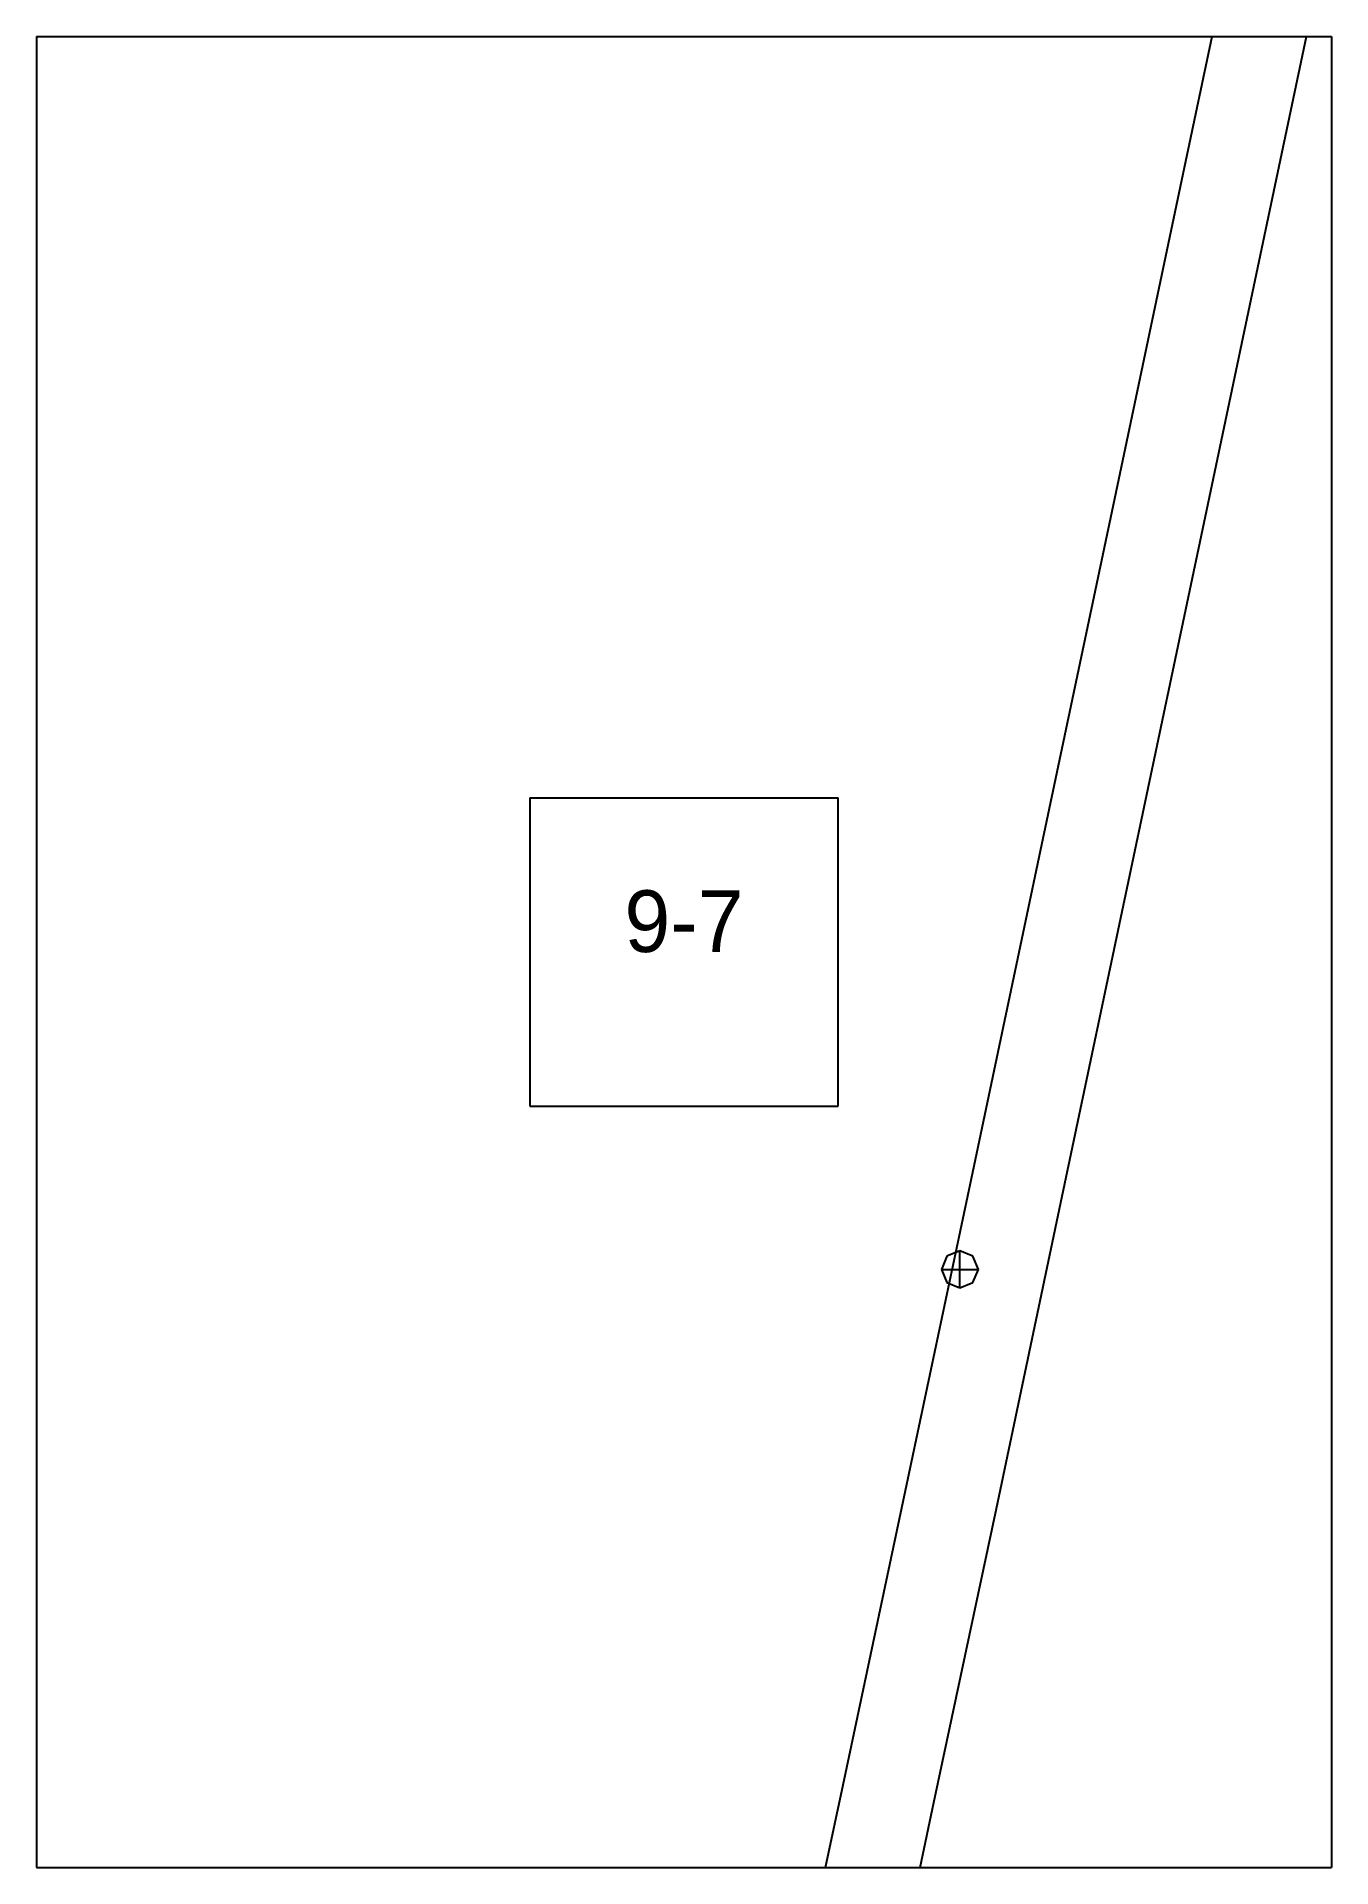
# Paper-space layout 'Plan 9-7' of a CAD drawing. Header units: metres, sheet in millimetres. Extents: x 0 to 210, y 0 to 297.
# The model-space entities are those that its viewports show. They can reach past a viewport. Long polylines and large blocks are cut down to what shows.
import ezdxf
from ezdxf.enums import TextEntityAlignment as Align

# ---------------------------------------------------------------- set-up
doc = ezdxf.new("R2010")
doc.units = ezdxf.units.M
for name, color, linetype in [('default', 7, 'Continuous'), ('TEXTLAYER', 7, 'Continuous'), ('VIEWPORTS', 7, 'Continuous')]:
    doc.layers.add(name, color=color, linetype=linetype)

msp = doc.modelspace()

# ---------------------------------------------------------------- linework, layer by layer
at = {"color": 9}
for p, q in [((1260, -2079), (1260, -2376)), ((1260, -2079), (1260, -2376)), ((1470, -2079), (1470, -2376)), ((1470, -2079), (1470, -2376)), ((1050, -2376), (1260, -2376)), ((1050, -2376), (1260, -2376)), ((1260, -2376), (1470, -2376)), ((1260, -2376), (1260, -2673)), ((1260, -2376), (1470, -2376)), ((1260, -2376), (1260, -2673)), ((1470, -2376), (1680, -2376)), ((1470, -2376), (1470, -2673)), ((1470, -2376), (1680, -2376)), ((1470, -2376), (1470, -2673)), ((1340, -2499.5), (1390, -2499.5)), ((1340, -2499.5), (1340, -2549.5)), ((1390, -2549.5), (1390, -2499.5)), ((1340, -2549.5), (1390, -2549.5)), ((1050, -2673), (1260, -2673)), ((1050, -2673), (1260, -2673)), ((1260, -2673), (1470, -2673)), ((1260, -2673), (1260, -2970)), ((1260, -2673), (1470, -2673)), ((1260, -2673), (1260, -2970)), ((1470, -2673), (1680, -2673)), ((1470, -2673), (1470, -2970)), ((1470, -2673), (1680, -2673)), ((1470, -2673), (1470, -2970))]:
    msp.add_line(p, q, dxfattribs=at)
at = {"layer": 'default', "color": 7, "linetype": 'Continuous'}
for p, q in [((1446.39, -2396.18), (1458.64, -2338)), ((1461.11, -2399.08), (1473.36, -2340.91)), ((1434.43, -2452.97), (1446.39, -2396.18)), ((1449.15, -2455.87), (1461.11, -2399.08)), ((1422.82, -2508.11), (1434.43, -2452.97)), ((1437.54, -2511.01), (1449.15, -2455.87)), ((1411.64, -2561.22), (1422.82, -2508.11)), ((1426.36, -2564.12), (1437.54, -2511.01)), ((1400.95, -2611.88), (1411.64, -2561.22)), ((1415.67, -2614.79), (1426.36, -2564.12)), ((1407.63, -2573.86), (1406.75, -2575.98)), ((1409.75, -2572.98), (1407.63, -2573.86)), ((1411.87, -2573.86), (1409.75, -2572.98)), ((1409.75, -2578.98), (1409.75, -2572.98)), ((1412.75, -2575.98), (1411.87, -2573.86)), ((1406.75, -2575.98), (1407.63, -2578.1)), ((1406.75, -2575.98), (1412.75, -2575.98)), ((1411.87, -2578.1), (1412.75, -2575.98)), ((1407.63, -2578.1), (1409.75, -2578.98)), ((1409.75, -2578.98), (1411.87, -2578.1)), ((1390.82, -2659.6), (1400.95, -2611.88)), ((1405.54, -2662.5), (1415.67, -2614.79)), ((1381.44, -2703.78), (1390.82, -2659.6)), ((1396.16, -2706.68), (1405.54, -2662.5))]:
    msp.add_line(p, q, dxfattribs=at)

# ---------------------------------------------------------------- texts
at = {"layer": 'TEXTLAYER', "color": 1}
msp.add_text('9-7', height=10, dxfattribs=at).set_placement((1365, -2524.5), align=Align.CENTER)

psp = doc.layouts.new('Plan 9-7')

# ---------------------------------------------------------------- viewports
at = {"layer": 'VIEWPORTS'}
psp.add_viewport(center=(105, 148.5), size=(210, 297), view_center_point=(1365, -2524.5), view_height=297, dxfattribs=at)

doc.saveas('drawing.dxf')
